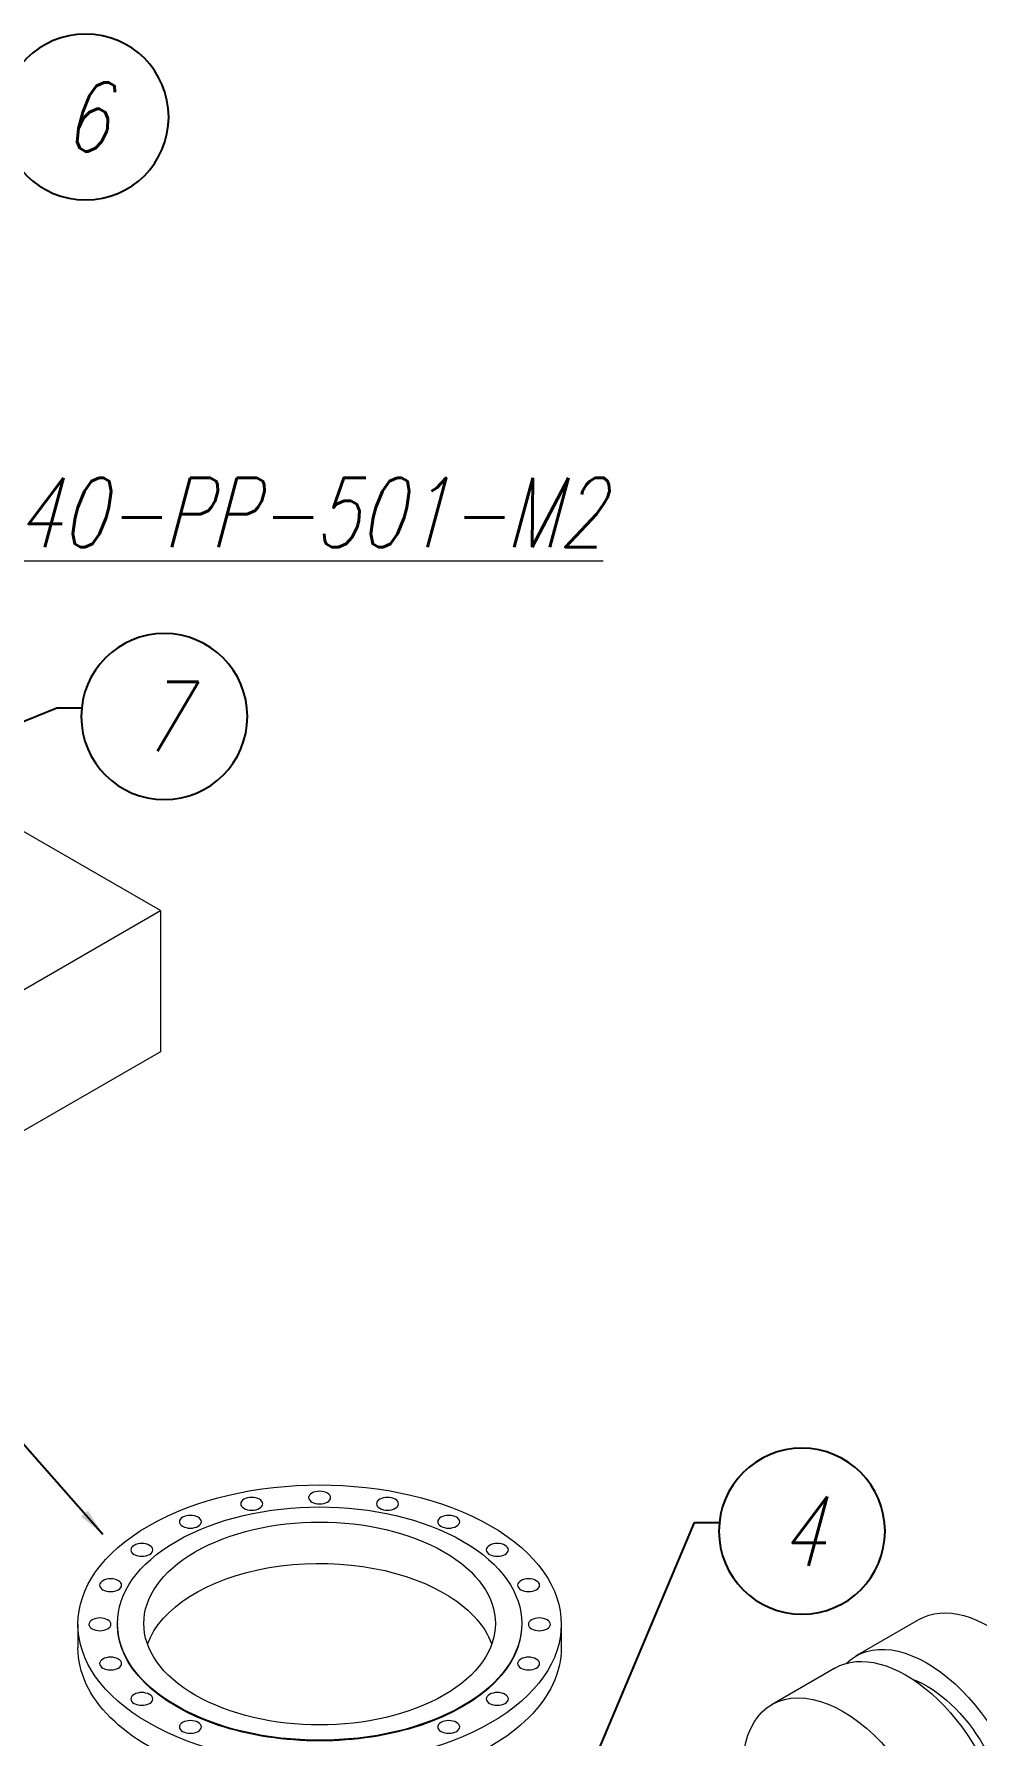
# Model space of a CAD drawing. Header units: millimetres. Extents: x -2122 to 22797, y 3569 to 89276.
# Drawn here: x 8695 to 10057, y 80293 to 82754 of the extents above; entities that cross this region are included whole.
import ezdxf
from ezdxf.enums import TextEntityAlignment as Align

# ---------------------------------------------------------------- set-up
doc = ezdxf.new("R2010")
doc.units = ezdxf.units.MM
doc.header["$LTSCALE"] = 20
doc.layers.add('IA-TEXT', color=2, linetype='Continuous')
doc.layers.add('IA-TITLE', color=6, linetype='Continuous', lineweight=13)
doc.layers.add('IA-TRAZ', color=8, linetype='Continuous', lineweight=5)
doc.styles.add('ING-AMB', font='romans.shx', dxfattribs={"width": 0.75, "oblique": 15})
doc.styles.add('SALVADOR', font='romans.shx', dxfattribs={"width": 0.75, "oblique": 15})
doc.dimstyles.new('ING-AMB 16', dxfattribs={"dimscale": 16, "dimtxt": 3, "dimasz": 2.5, "dimexe": 1, "dimexo": 1, "dimgap": 1, "dimtad": 1, "dimdec": 0, "dimzin": 0, "dimdsep": 46, "dimtxsty": 'ING-AMB', "dimcen": 0.1, "dimclrd": 7, "dimclre": 7, "dimclrt": 2, "dimadec": 0, "dimazin": 0, "dimtfac": 1, "dimtdec": 0, "dimtmove": 0, "dimatfit": 0, "dimfxl": 1.25, "dimtfill": 1, "dimtolj": 1, "dimtzin": 0, "dimarcsym": 1})

# ---------------------------------------------------------------- blocks, each defined once
blk = doc.blocks.new('EJE')
blk.add_circle((0, 6), 6)
at = {"style": 'SALVADOR', "oblique": 15, "width": 0.75}
blk.add_attdef('N', text='', height=5, dxfattribs=at).set_placement((0, 6), align=Align.MIDDLE)
blk = doc.blocks.new('A$C6cb7b9ed')
at = {"color": 0, "linetype": 'Continuous', "lineweight": 0, "extrusion": (2.77556e-16, 0.816497, 0.57735)}
for p, q in [((407.9, 5520.2), (164.1, 5660.9)), ((-1851.3, 4215.9), (407.9, 5520.2)), ((407.9, 5520.2), (407.9, 5316.1)), ((407.9, 5316.1), (-1851.3, 4011.8)), ((288.4, 4488.2), (288.4, 4454.4)), ((345.6, 4488.8), (345.6, 4489.4)), ((345.6, 4489.4), (345.6, 4488.2)), ((929.8, 4489.4), (929.8, 4488.2)), ((929.8, 4488.8), (929.8, 4488.2)), ((986.9, 4488.2), (986.9, 4454.4)), ((1412.6, 4442.6), (1503.5, 4495.1)), ((358.3, 4440.2), (358.3, 4440.2)), ((917.1, 4440.2), (917.1, 4440.2)), ((1291.4, 4372.6), (1382.3, 4425.1))]:
    blk.add_line(p, q, dxfattribs=at)
at = {"color": 0, "linetype": 'Continuous', "lineweight": 0, "extrusion": (-1.15373e-16, -5.55112e-17, -1)}
blk.add_ellipse((637.7, 4488.2), major_axis=(349.2, 0), ratio=0.57735, start_param=-0.785398, end_param=5.497787, dxfattribs=at)
at = {"color": 0, "linetype": 'Continuous', "lineweight": 0, "extrusion": (-6.8671e-17, 2.77556e-16, -1)}
for centre, major_axis, start_param, end_param in [((637.7, 4671.5), (15.9, 0), -3.926991, 2.356194), ((539.6, 4662.5), (15.9, 0), -3.926991, 2.356194), ((735.8, 4662.5), (-15.9, 0), -3.926991, 2.356194), ((637.7, 4489.4), (254, 0), -0.785398, 5.497787), ((451, 4636.5), (-15.9, 0), -3.926991, 2.356194), ((824.3, 4636.5), (-15.9, 0), -3.926991, 2.356194), ((380.8, 4595.9), (15.9, 0), -3.926991, 2.356194), ((894.5, 4595.9), (-15.9, 0), -3.926991, 2.356194), ((335.7, 4544.8), (-15.9, 0), -3.926991, 2.356194), ((939.6, 4544.8), (-15.9, 0), -3.926991, 2.356194), ((955.2, 4488.2), (15.9, 0), -3.926991, 2.356194), ((335.7, 4431.5), (15.9, 0), -3.926991, 2.356194), ((939.6, 4431.5), (15.9, 0), -3.926991, 2.356194), ((380.8, 4380.4), (15.9, 0), -3.926991, 2.356194), ((894.5, 4380.4), (15.9, 0), -3.926991, 2.356194), ((451, 4339.9), (15.9, 0), -3.926991, 2.356194), ((824.3, 4339.9), (-15.9, 0), -3.926991, 2.356194)]:
    blk.add_ellipse(centre, major_axis=major_axis, ratio=0.57735, start_param=start_param, end_param=end_param, dxfattribs=at)
at = {"color": 0, "linetype": 'Continuous', "lineweight": 0, "extrusion": (-3.00858e-17, 1.11022e-16, -1)}
blk.add_ellipse((637.7, 4489.4), major_axis=(292.1, 0), ratio=0.57735, start_param=-0.785398, end_param=5.497787, dxfattribs=at)
at = {"color": 0, "linetype": 'Continuous', "lineweight": 0, "extrusion": (3.83434e-17, -1.72035e-32, -1)}
blk.add_ellipse((637.7, 4429.7), major_axis=(-254, 0), ratio=0.57735, start_param=0.205081, end_param=2.356194, dxfattribs=at)
at = {"color": 0, "linetype": 'Continuous', "lineweight": 0, "extrusion": (-1.81846e-17, 1.11022e-16, -1)}
blk.add_ellipse((637.7, 4429.7), major_axis=(254, 0), ratio=0.57735, start_param=-0.785398, end_param=-0.205081, dxfattribs=at)
at = {"color": 0, "linetype": 'Continuous', "lineweight": 0, "extrusion": (6.4674e-17, 1.65537e-16, -1)}
blk.add_ellipse((1606, 4317.5), major_axis=(-102.5, 177.5), ratio=0.57735, start_param=0, end_param=3.141593, dxfattribs=at)
at = {"color": 0, "linetype": 'Continuous', "lineweight": 0, "extrusion": (1.23331e-17, 1.66533e-16, -1)}
blk.add_ellipse((320.2, 4488.2), major_axis=(-15.9, 0), ratio=0.57735, start_param=-5.497787, end_param=0.785398, dxfattribs=at)
at = {"color": 0, "linetype": 'Continuous', "lineweight": 0, "extrusion": (1.69696e-17, 5.55112e-17, -1)}
blk.add_ellipse((637.7, 4488.2), major_axis=(292.1, 0), ratio=0.57735, start_param=0, end_param=3.141593, dxfattribs=at)
at = {"color": 0, "linetype": 'Continuous', "lineweight": 0, "extrusion": (1.06323e-16, 1.11022e-16, -1)}
blk.add_ellipse((637.7, 4454.4), major_axis=(349.2, 0), ratio=0.57735, start_param=0, end_param=3.141593, dxfattribs=at)
at = {"color": 0, "linetype": 'Continuous', "lineweight": 0, "extrusion": (-5.55112e-17, 9.61481e-17, -1)}
blk.add_ellipse((1484.8, 4247.5), major_axis=(-102.5, 177.5), ratio=0.57735, start_param=0, end_param=3.141593, dxfattribs=at)
at = {"color": 0, "linetype": 'Continuous', "lineweight": 0, "extrusion": (-7.95482e-17, 8.22703e-17, -1)}
blk.add_ellipse((1515.1, 4265), major_axis=(-102.5, 177.5), ratio=0.57735, start_param=-0.148371, end_param=3.289964, dxfattribs=at)
at = {"color": 0, "linetype": 'Continuous', "lineweight": 0}
blk.add_ellipse((634.3, 4431.6), major_axis=(-279.4, 0), ratio=0.57735, start_param=-0.083398, end_param=-0.083254, dxfattribs=at)
at = {"color": 0, "linetype": 'Continuous', "lineweight": 0, "extrusion": (-5.45933e-17, 5.55112e-17, -1)}
blk.add_ellipse((637.7, 4454.4), major_axis=(-279.4, 0), ratio=0.57735, start_param=-0.105516, end_param=-0.105387, dxfattribs=at)
at = {"color": 0, "linetype": 'Continuous', "lineweight": 0, "extrusion": (2.65494e-17, 1.11022e-16, -1)}
blk.add_ellipse((637.8, 4454.4), major_axis=(279.2, 0), ratio=0.57735, start_param=0.105387, end_param=0.105516, dxfattribs=at)
at = {"color": 0, "linetype": 'Continuous', "lineweight": 0, "extrusion": (5.35184e-17, 3.51393e-16, -1)}
blk.add_ellipse((1515.1, 4265), major_axis=(82.1, -142.2), ratio=0.57735, start_param=-2.533293, end_param=-0.608299, dxfattribs=at)
at = {"color": 0, "linetype": 'Continuous', "lineweight": 0, "extrusion": (2.77289e-16, 3.52389e-16, -1)}
blk.add_ellipse((1393.9, 4195), major_axis=(-102.5, 177.5), ratio=0.57735, start_param=-0.928334, end_param=4.069927, dxfattribs=at)

msp = doc.modelspace()

# ---------------------------------------------------------------- block references
at = {"layer": 'IA-TEXT'}
ref = msp.add_blockref('EJE', (8769.4, 82514.2, 30576.3), dxfattribs=dict(at, xscale=-20, yscale=20, zscale=20))
ref.add_attrib('N', '6', dxfattribs={"layer": '0', "height": 100, "style": 'SALVADOR', "oblique": 15, "width": 0.75}).set_placement((8769.4, 82634.2, 30576.3), align=Align.MIDDLE)
ref = msp.add_blockref('EJE', (8883.1, 81647.3, 30576.3), dxfattribs=dict(at, xscale=-20, yscale=20, zscale=20))
ref.add_attrib('N', '7', dxfattribs={"layer": '0', "height": 100, "style": 'SALVADOR', "oblique": 15, "width": 0.75}).set_placement((8883.1, 81767.3, 30576.3), align=Align.MIDDLE)
ref = msp.add_blockref('EJE', (9804.5, 80469.4, 30576.3), dxfattribs=dict(at, xscale=-20, yscale=20, zscale=20))
ref.add_attrib('N', '4', dxfattribs={"layer": '0', "height": 100, "style": 'SALVADOR', "oblique": 15, "width": 0.75}).set_placement((9804.5, 80589.4, 30576.3), align=Align.MIDDLE)
at = {"layer": 'IA-TRAZ'}
msp.add_blockref('A$C6cb7b9ed', (8469.8, 75966.5, 10192.1), dxfattribs=at)

# ---------------------------------------------------------------- texts
at = {"layer": 'IA-TITLE', "insert": (7853, 82112.4, 1283.4), "char_height": 100, "attachment_point": 1, "style": 'ING-AMB'}
msp.add_mtext_dynamic_manual_height_columns('\\pi751.46709;{\\L940-PP-501-M2}', width=2506.512, gutter_width=250, heights=[0], dxfattribs=at)

# ---------------------------------------------------------------- leaders
at = {"layer": 'IA-TEXT'}
for points in [[(8164.3, 81551.4, 30576.3), (8727.6, 81779.9, 30576.3), (8763.8, 81779.9, 30576.3)], [(8794.3, 80584.8), (8678.3, 80716.6), (8642.1, 80716.6)], [(9461.9, 80157.8, 30576.3), (9649, 80602, 30576.3), (9685.1, 80602, 30576.3)]]:
    msp.add_leader(points, dimstyle='ING-AMB 16', override={"dimgap": 1, "dimtad": 0}, dxfattribs=at)

doc.saveas('drawing.dxf')
